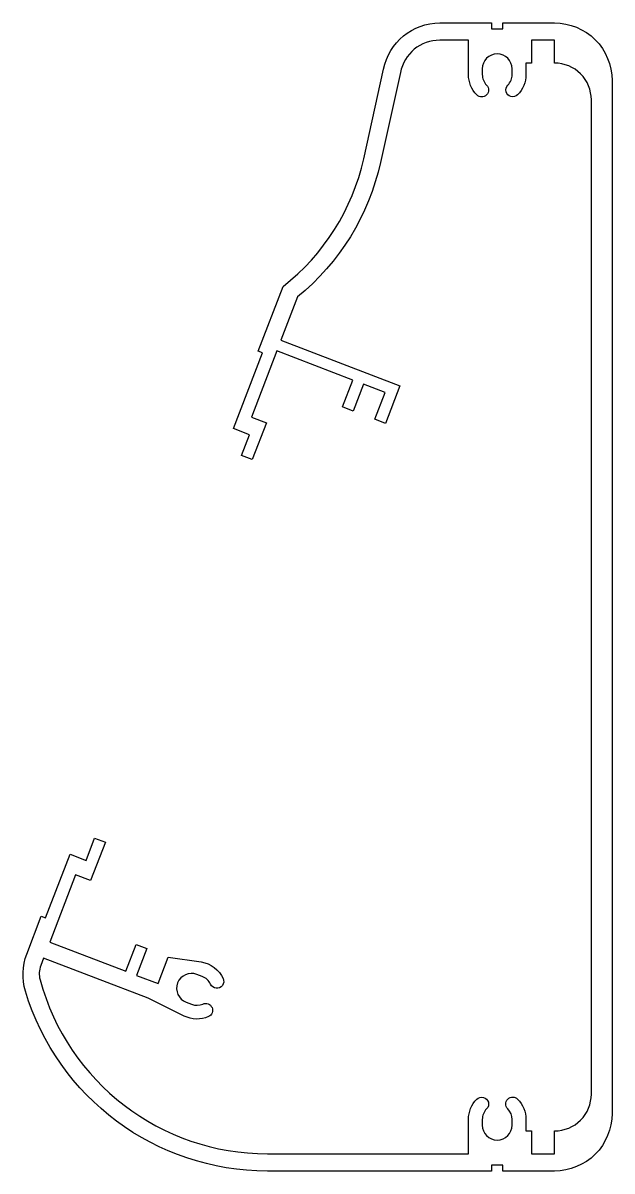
# Model space of a CAD drawing. Extents: x 225.4 to 276.7, y 172.3 to 272.3.
import ezdxf

# ---------------------------------------------------------------- set-up
doc = ezdxf.new("R2010")
doc.units = 0
doc.layers.add('ANA', color=220, linetype='CONTINUOUS')

msp = doc.modelspace()

# ---------------------------------------------------------------- linework, layer by layer
at = {"layer": 'ANA'}
msp.add_lwpolyline([(269.655, 173.819), (271.655, 173.819), (271.655, 175.819, 0.414214), (274.855, 179.019), (274.855, 265.619, 0.414214), (271.655, 268.819), (271.655, 270.819), (269.655, 270.819), (269.655, 268.819), (269.155, 268.819), (269.155, 267.819, -0.197653), (268.432, 266.059, -1), (267.579, 266.904, 0.197653), (267.955, 267.819), (267.955, 268.319, 1), (265.355, 268.319), (265.355, 267.819, 0.197653), (265.732, 266.904, -1), (264.879, 266.059, -0.197653), (264.155, 267.819), (264.155, 270.819), (261.655, 270.819, 0.358079), (258.222, 267.998), (256.494, 260.172, -0.169366), (249.266, 248.458), (247.817, 244.685), (258.18, 240.708), (256.926, 237.44), (255.992, 237.798), (256.888, 240.132), (255.021, 240.849), (254.125, 238.515), (253.191, 238.874), (254.087, 241.207), (247.459, 243.752), (245.246, 237.988), (246.553, 237.486), (245.326, 234.289), (244.392, 234.647), (245.082, 236.444), (243.682, 236.982), (246.213, 243.575), (245.839, 243.718), (248.012, 249.377, 0.174589), (255.029, 260.495), (256.754, 268.307, -0.357068), (261.655, 272.319), (266.155, 272.319), (266.155, 271.819), (267.155, 271.819), (267.155, 272.319), (271.655, 272.319, -0.414214), (276.655, 267.319), (276.655, 177.319, -0.414214), (271.655, 172.319), (267.155, 172.319), (267.155, 172.819), (266.155, 172.819), (266.155, 172.319), (246.637, 172.319, -0.331136), (225.567, 187.992, -0.166059), (225.688, 191.221), (226.953, 194.519), (227.327, 194.375), (229.455, 199.919), (230.855, 199.381), (231.599, 201.319), (232.532, 200.96), (231.251, 197.622), (229.944, 198.124), (227.695, 192.265), (234.323, 189.721), (235.219, 192.054), (236.153, 191.696), (235.257, 189.362), (237.124, 188.645), (238.012, 190.959), (240.878, 190.527, -0.254706), (242.784, 189.083, -1), (241.69, 188.59, 0.197653), (240.971, 189.269), (240.504, 189.448, 1), (239.573, 187.021), (240.039, 186.842, 0.197653), (241.028, 186.865, -1), (241.511, 185.767, -0.222155), (239.395, 185.816), (236.258, 187.371), (227.157, 190.865), (226.909, 190.217, 0.158821), (226.845, 188.979, 0.33898), (246.637, 173.819), (264.155, 173.819), (264.155, 176.819, -0.197653), (264.879, 178.578, -1), (265.732, 177.733, 0.197653), (265.355, 176.819), (265.355, 176.319, 1), (267.955, 176.319), (267.955, 176.819, 0.197653), (267.579, 177.733, -1), (268.432, 178.578, -0.197653), (269.155, 176.819), (269.155, 175.819), (269.655, 175.819)], format="xyb", close=True, dxfattribs=at)

doc.saveas('drawing.dxf')
